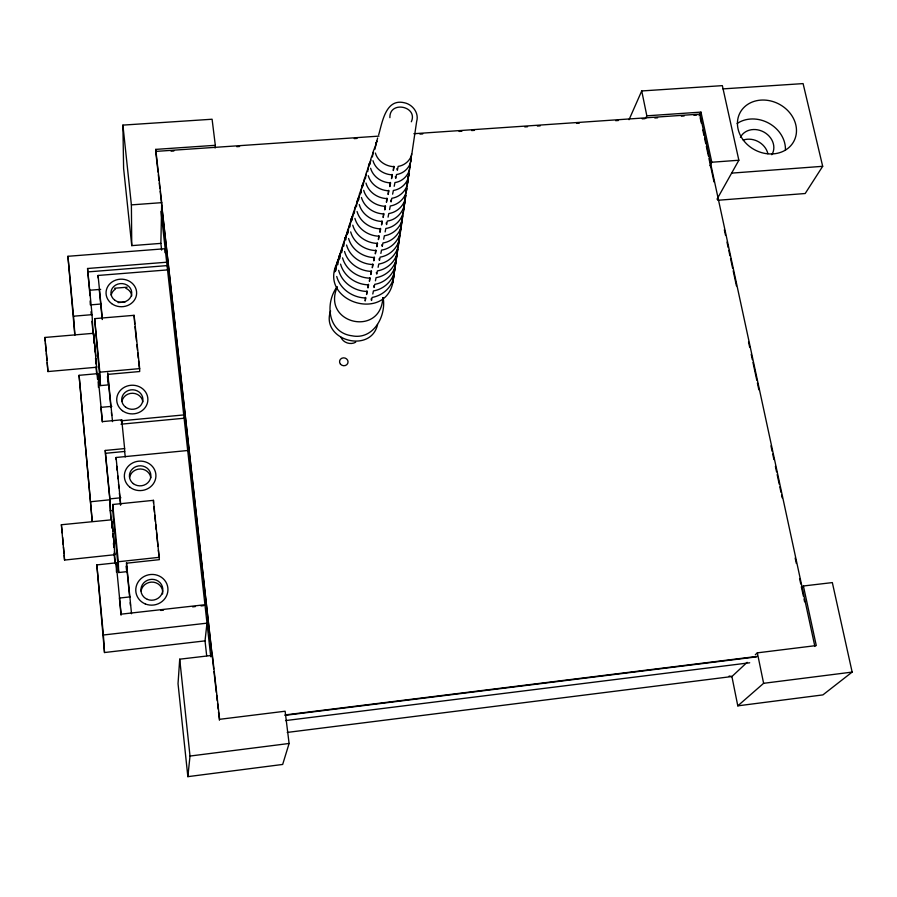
<?xml version="1.0" encoding="UTF-8"?>
<svg xmlns="http://www.w3.org/2000/svg" width="897" height="897" viewBox="0 0 897 897"><rect width="100%" height="100%" fill="white"/><g stroke="black" fill="none" stroke-linecap="round" stroke-linejoin="round"><path stroke-width="1.35" d="M155.708 152.109L155.742 149.384L215.314 145.303L212.096 119.234L122.9 125.109L123.607 168.401L131.758 245.632L160.877 243.379L161.707 202.655L155.742 149.384M153.421 502.869L153.465 500.335L112.73 504.495L113.179 516.111L118.673 572.533L126.712 571.669L126.533 563.193L159.363 559.661L153.465 500.335M165.026 252.752L165.126 248.716L67.925 256.295L74.776 334.772M401.116 224.542L400.286 231.258L401.037 226.907C401.049 238.109 392.808 248.48 381.528 250.106L380.866 253.414M394.557 268.607L393.424 277.532L395.05 267.317C394.669 279.135 384.858 289.047 373.421 290.931L372.804 294.003M395.454 262.552L394.198 272.307M396.373 256.419L395.375 264.368L396.216 259.491C396.194 271.668 386.708 282.465 374.722 284.338L374.105 287.455L373.69 285.896M393.514 278.193L393.66 274.583M403.975 207.532L404.009 206.871L403.314 210.907L404.076 205.435M397.293 250.207L396.171 258.998L396.99 254.21C396.799 265.848 387.392 275.839 376.056 277.666L375.428 280.817M398.234 243.917L396.979 253.571L397.786 248.873C397.371 259.951 388.109 269.145 377.39 270.905L376.762 274.101L376.336 272.531M399.187 237.537L398.201 245.318L398.986 240.744C398.974 252.203 390.016 262.316 378.758 264.054L378.108 267.295M400.14 231.09L399.03 239.746L399.804 235.261C399.602 246.159 390.733 255.454 380.126 257.125L379.476 260.399L379.05 258.818M402.103 217.915L401.138 225.528L401.878 221.256C401.867 231.964 393.458 241.394 382.941 242.986L382.268 246.35L381.83 244.746M403.056 212.275L402.002 219.731L402.719 215.549C402.518 225.685 394.209 234.252 384.365 235.776L383.692 239.185M335.893 270.681L336.79 263.595L340.154 255.073M337.821 264.66L338.707 257.708L342.037 249.254M339.784 258.571L340.647 251.743L342.845 245.363M406.633 187.753C406.913 196.936 399.042 204.617 390.285 205.985L389.567 209.573M356.378 206.882L357.264 200.592L361.3 191.476M358.576 200.031L359.439 193.898L362.332 186.498M409.413 168.916L408.314 177.236L408.92 173.704C408.684 182.192 401.576 189.222 393.368 190.478L392.628 194.156M410.512 161.527L409.727 167.672L410.31 164.286C410.49 173.199 403.807 181.329 394.938 182.562L394.198 186.296M411.622 154.026L410.691 161.202L411.252 157.917C411.252 166.192 404.637 173.368 396.53 174.534L395.779 178.324L395.308 176.642M96.652 367.243L93.58 333.292L44.85 337.463L47.945 371.56L96.652 367.243L96.428 366.021M345.805 239.813L346.814 232.715L349.247 226.122M347.868 233.388L348.855 226.459L351.265 219.9M349.953 226.896L350.918 220.113L352.633 216.054L350.918 220.113M352.061 220.314L353.003 213.688L355.391 207.196M354.203 213.643L355.122 207.185L358.632 198.887M405.152 197.486C405.949 208.485 398.616 219.563 387.291 221.077L386.596 224.575L386.147 222.949M406.195 190.489L405.096 198.91L405.758 195.053C405.534 204.381 397.82 212.174 388.771 213.576L388.076 217.119M406.621 188.258L406.498 190.456L407.249 183.403M408.326 176.204L407.373 183.526L408 179.893C407.989 189.02 400.757 196.959 391.81 198.282L391.092 201.915L390.632 200.266M341.768 252.393L342.822 244.993L345.289 238.344M343.775 246.137L344.807 238.894L348.541 230.204M111.587 519.812L61.366 524.745L64.562 560.064L114.827 554.705L113.179 533.58M370.024 164.375L370.977 158.466L373.5 151.974M372.412 156.941L373.331 151.234L375.821 144.787M374.823 149.407L377.626 137.992M360.807 193.09L361.827 186.565L364.507 179.781M363.061 186.06L364.115 179.568L366.234 173.951M365.348 178.929L366.368 172.628L368.936 166.068M367.669 171.697L368.555 165.878L370.764 159.991M179.714 659.194L178.032 683.66L187.854 776.656L282.667 764.446L289.103 743.478L285.123 711.22L219.608 719.316L212.443 655.359L179.714 659.194L190.007 756.048L187.854 776.656M215.123 148.027L215.314 145.303M47.945 371.56L47.238 362.567M205.032 640.873L206.972 623.168L103.39 634.998L104.501 652.534L205.032 640.873L206.669 655.685M394.288 272.453L392.651 282.701L392.841 281.725M404.009 206.871C404.166 217.377 396.272 226.963 385.822 228.477L385.138 231.931M392.651 282.701L393.536 277.543C389.892 325.723 313.389 301.358 338.875 259.76M335.792 266.611L334.85 271.78L337.137 262.944M330.578 310.967C320.33 340.131 370.842 354.45 377.581 324.479M337.272 286.905C321.249 323.604 380.844 337.676 382.851 297.714M93.58 333.292L93.591 334.637M365.55 297.412L365.157 301.011L365.819 297.972C352.913 297.849 340.109 289.193 336.723 276.478M366.951 290.897L366.559 294.53L367.221 291.447C354.562 291.323 341.981 282.835 338.64 270.345M368.375 284.293L367.972 287.959L368.645 284.842C356.221 284.708 343.865 276.388 340.58 264.133M369.811 277.61L369.407 281.31L370.091 278.16C357.892 278.003 345.805 269.862 342.553 257.854M371.268 270.838L370.853 274.583L371.549 271.376C359.596 271.219 347.744 263.258 344.549 251.485M372.748 263.987L372.322 267.766L373.029 264.525C361.323 264.357 349.707 256.564 346.567 245.038M374.24 257.047L373.814 260.859L374.52 257.574C363.072 257.405 351.691 249.792 348.608 238.512M375.753 250.016L375.327 253.862L376.034 250.543C364.844 250.364 353.71 242.93 350.682 231.897M377.278 242.896L376.852 246.776L377.57 243.412C366.626 243.233 355.75 235.978 352.779 225.192M378.837 235.687L378.399 239.6L379.128 236.191C368.443 236.012 357.813 228.937 354.909 218.408M380.406 228.376L379.958 232.323L380.709 228.87C370.282 228.69 359.91 221.794 357.062 211.524M381.999 220.965L381.55 224.956L382.301 221.458C372.143 221.279 362.029 214.562 359.248 204.561M383.613 213.464L383.154 217.5L383.927 213.946C374.027 213.744 364.193 207.229 361.457 197.497M385.25 205.862L384.791 209.932L385.564 206.332C375.933 206.131 366.368 199.807 363.7 190.332M386.91 198.147L386.439 202.262L387.224 198.618C377.872 198.416 368.577 192.283 365.976 183.078M388.592 190.332L388.109 194.492L388.906 190.803C379.835 190.601 370.809 184.647 368.275 175.722M390.296 182.416L389.814 186.621L390.621 182.876C381.83 182.674 373.074 176.922 370.618 168.266M392.023 174.388L391.529 178.638L392.348 174.837C383.849 174.635 375.372 169.073 372.984 160.709M393.772 166.248L393.278 170.542L394.108 166.696C385.889 166.483 377.704 161.124 375.383 153.039M389.892 117.664C389.343 100.318 418.327 106.182 411.331 121.768M350.895 220.18L352.88 214.63M378.669 134.797C382.279 122.676 385.531 98.412 404.11 102.707C412.463 104.243 419.235 112.921 416.657 121.454L412.205 151.458C411.936 159.049 405.511 165.317 398.145 166.405L397.382 170.239L396.911 168.558M393.267 278.855C390.677 288.565 381.853 295.696 372.12 297.445L371.526 300.473L371.111 298.936M629.044 119.705L641.725 90.956L722.354 85.641L738.859 160.238L717.006 199.201M645.728 118.247L646.838 115.814L641.725 90.956M699.133 115.758L700.961 112.114L646.838 115.814M709.908 165.743L711.792 162.234L700.961 112.114M722.96 88.893L803.095 83.6L822.684 166.315L805.192 193.517L717.735 200.278M336.913 286.995C324.714 303.758 327.999 332.765 351.994 335.803C373.309 340.142 386.472 316.148 383.142 297.681M801.481 587.838L803.398 585.988L832.338 582.59L852.15 672.088L822.908 694.895L737.794 705.849L731.907 676.529L747.134 662.345M755.308 654.743L757.348 652.848L816.281 645.56L803.398 585.988M737.794 705.849L763.616 683.312L852.15 672.088M355.717 342.194C350.548 345.188 343.147 342.8 340.916 337.194M190.007 756.048L289.103 743.478M287.231 732.423L731.907 676.529L729.149 676.046M285.089 714.931L757.416 656.369M285.044 715.346L756.519 656.873M285.526 720.583L749.701 662.782M206.445 604.567L121.117 614.165L116.139 562.834L96.831 564.908L104.501 652.534M160.709 610.465L163.489 610.151M192.664 606.865L195.445 606.551M201.006 605.923L203.787 605.61M129.964 596.897L119.402 598.064L121.061 615.174M118.673 572.533L118.314 561.746L159.431 557.306M90.911 501.703L110.017 499.775L105.229 450.451L124.616 448.578L121.723 419.807L102.426 421.612L97.773 373.645L79.071 375.316L92.223 521.325L79.071 375.316M111.161 519.744L110.286 510.707L113.022 510.427M120.904 497.768L109.782 498.9L105.364 453.321L124.683 451.449L124.616 448.578M116.15 459.645L116.072 457.492L188.527 450.429M120.893 420.839L184.961 414.818M120.994 424.191L184.939 418.159M111.856 406.341L100.901 407.35L102.314 421.926M100.475 385.598L99.836 372.188L139.674 368.611L134.09 315.318L94.622 318.637L100.475 385.598L108.268 384.903L107.864 374.374L139.674 371.526L139.674 368.611M67.925 256.295L73.543 316.204L92.055 314.656L87.57 268.495L166.92 262.204M89.835 295.584L89.543 290.258L100.677 289.361M114.592 288.229L127.116 287.208M91.729 304.789L101.439 303.982M118.101 302.603L125.042 302.031M98.199 278.036L98.076 275.457L167.616 269.896M89.543 290.258L87.76 271.914L167.347 265.59M731.638 173.121L822.684 166.315M131.758 245.632L131.388 204.886L161.707 202.655M711.792 162.234L738.859 160.238M378.994 136.109L155.708 151.414L158.018 172.022M413.876 133.72L699.952 114.11L814.88 646.434M171.08 151.189L173.872 150.999M236.786 146.682L239.589 146.491M354.225 138.62L357.028 138.43M419.931 134.113L422.734 133.922M459.085 131.422L461.877 131.231M471.665 130.558L474.457 130.368M524.79 126.914L527.582 126.724M537.37 126.051L540.173 125.86M576.524 123.36L579.316 123.169M615.667 120.68L618.459 120.49M642.23 118.853L645.021 118.662M654.81 117.989L657.613 117.799M681.372 116.173L684.176 115.971M693.953 115.298L696.756 115.108M111.609 519.554L112.955 531.203M44.85 337.463L45.265 341.208M114.827 554.705L114.39 551.565M700.142 117.653L701.319 123.124M702.799 129.964L703.977 135.436M704.571 138.172L705.748 143.643M706.331 146.368L708.406 155.943M708.989 158.679L714.012 181.934M724.339 229.789L725.516 235.261M726.996 242.1L728.173 247.572M728.768 250.308L729.945 255.78M730.539 258.515L732.602 268.08M733.197 270.816L736.437 285.863M748.535 341.936L749.713 347.408M751.193 354.237L752.37 359.708M752.964 362.444L756.799 380.227M757.393 382.963L758.862 389.791M770.96 445.865L772.149 451.337M772.732 454.073L773.92 459.544M775.389 466.384L776.567 471.844M777.161 474.58L779.224 484.156M779.818 486.892L780.995 492.363M781.59 495.099L782.184 497.835M795.168 558.001L796.345 563.473M799.586 578.52L800.774 583.992M801.357 586.728L803.432 596.292M804.015 599.028L804.609 601.764M757.348 652.848L763.616 683.312M61.366 524.745L61.478 525.586M158.332 174.769L158.948 180.263M159.251 183.01L159.868 188.505M160.171 191.252L213.665 668.814M213.979 671.595L216.312 692.45M216.626 695.231L217.253 700.781M217.556 703.562L218.184 709.123M218.498 711.904L219.429 720.246M161.617 205.054L212.208 656.75M161 211.423L210.761 656.783M160.877 243.379L161.628 250.095M96.158 363.677L95.598 358.318M122.9 125.109L131.388 204.886M134.696 323.952L134.09 315.318M134.987 326.732L136.445 340.647M136.882 344.829L137.443 350.166M137.723 352.835L138.273 358.172M138.553 360.841L139.259 367.523M153.847 506.906L154.407 512.288M154.688 514.979L155.394 521.706M155.674 524.397L156.235 529.779M156.526 532.482L157.939 546.071M158.365 550.141L158.937 555.579M61.579 526.494L62.207 532.941M124.683 451.449L125.232 456.954M98.076 275.457L102.348 318.614M107.718 372.905L112.529 421.635M116.072 457.492L120.725 504.506M126.466 562.587L131.523 613.75M113.605 544.098L113.829 546.262M99.32 290.135L102.224 319.556M107.853 376.426L110.903 407.305M111.419 412.497L111.71 415.468M116.733 466.272L117.126 470.23M117.653 475.657L117.967 478.785M118.516 484.346L118.864 487.89M119.402 493.316L120.579 505.19M126.623 566.343L129.673 597.189M130.211 602.672L130.48 605.419M107.438 376.561L107.853 380.732M126.163 566.164L126.712 571.669M112.73 504.495L118.314 561.746M94.622 318.637L99.836 372.188M109.905 500.089L110.129 502.477M111.968 521.908L114.177 544.681M93.826 334.895L95.889 356.199M91.001 311.73L91.27 314.466M91.931 321.294L93.254 334.985M93.793 340.512L94.062 343.271M94.6 348.798L94.869 351.568M95.531 358.475L96.069 364.003M96.338 366.761L97.538 379.196M111.699 525.25L111.968 528.008M113.437 543.145L113.829 547.282M114.368 552.787L115.433 563.798M96.069 367.613L96.73 374.464M114.087 553.561L115.007 563.125M45.422 342.811L46.207 351.108M96.831 564.908L103.39 634.998M112.708 534.556L112.932 536.978M94.746 349.247L94.959 351.59M46.431 353.452L47.048 360.415M62.622 537.393L63.283 544.658M63.496 547.058L64.057 553.55M94.163 342.486L93.737 337.048M64.214 555.344L64.562 560.064M112.125 527.75L111.654 521.314M73.543 316.204L74.922 335.018M87.57 268.495L87.76 271.914M90.126 300.91L90.339 304.902M92.055 314.656L92.985 332.215M97.773 373.645L98.053 379.184M98.199 381.943L98.468 387.482M105.229 450.451L105.319 452.368M110.017 499.775L110.847 519.475M109.894 501.524L110.286 510.707M116.139 562.834L116.487 572.185M121.723 419.807L121.801 422.767M743.232 140.067A17.805 15.26 28 0 1 767.888 153.746M737.11 123.539A29.949 25.587 28 0 1 768.942 123.27A29.949 25.587 28 0 1 785.402 150.315M740.417 137.319A17.974 15.35 28 0 1 763.964 132.106A17.974 15.35 28 0 1 771.812 154.733M141.064 590.966A10.921 10.394 -10.7 0 1 153.6 582.198A10.921 10.394 -10.7 0 1 162.57 593.993M129.605 477.417A10.697 9.99 -4.5 0 1 140.526 468.985A10.697 9.99 -4.5 0 1 150.797 477.899M121.936 401.374A10.562 9.721 -2 0 1 132.734 393.245A10.562 9.721 -2 0 1 142.847 401.979M111.217 295.124A10.36 9.34 0.4 0 1 115.455 289.081M125.759 288.24A10.36 9.34 0.4 0 1 131.747 295.864M351.265 220.023L350.985 221.828L351.781 217.466L351.265 220.023M404.872 200.995L404.199 204.942L404.951 200.917M357.712 200.121L357.365 202.072L358.105 198.024L357.712 200.121M375.708 143.89L376.841 141.322L375.708 143.89M368.656 165.597L369.956 162.57L368.656 165.597M361.883 186.419L363.363 182.954L361.883 186.419M344.852 238.781L346.713 234.364L344.852 238.781M339.907 254.412L339.021 256.688L341.006 251.99L339.907 254.412M339.414 256.912L337.407 261.677L339.414 256.912M340.423 364.081A4.272 3.936 12.6 0 0 347.733 363.42A4.272 3.936 12.6 0 0 343.237 357.858A4.272 3.936 12.6 0 0 340.423 364.081M740.731 136.075A30.464 25.901 27.9 0 0 791.804 144.473A30.464 25.901 27.9 0 0 768.348 100.475A30.464 25.901 27.9 0 0 740.731 136.075M147.366 599.375A10.966 10.428 -10.5 0 0 162.761 588.555A10.966 10.428 -10.5 0 0 145.482 581.391A10.966 10.428 -10.5 0 0 147.366 599.375M133.328 483.651A10.742 10.024 -4.4 0 0 150.741 477.361A10.742 10.024 -4.4 0 0 136.378 466.474A10.742 10.024 -4.4 0 0 133.328 483.651M145.247 603.916A16.124 15.339 -10.5 0 0 167.874 587.984A16.124 15.339 -10.5 0 0 142.455 577.489A16.124 15.339 -10.5 0 0 145.247 603.916M130.121 487.351A15.798 14.744 -4.4 0 0 155.719 478.101A15.798 14.744 -4.4 0 0 134.572 462.101A15.798 14.744 -4.4 0 0 130.121 487.351M125.569 407.103A10.596 9.755 -1.9 0 0 142.758 401.094A10.596 9.755 -1.9 0 0 128.596 390.419A10.596 9.755 -1.9 0 0 125.569 407.103M114.715 300.147A10.405 9.374 0.5 0 0 131.601 294.519A10.405 9.374 0.5 0 0 117.72 284.136A10.405 9.374 0.5 0 0 114.715 300.147M122.396 410.691A15.585 14.341 -1.9 0 0 147.669 401.834A15.585 14.341 -1.9 0 0 126.825 386.159A15.585 14.341 -1.9 0 0 122.396 410.691M111.598 303.567A15.305 13.791 0.5 0 0 136.422 295.27A15.305 13.791 0.5 0 0 115.993 280.021A15.305 13.791 0.5 0 0 111.598 303.567"/></g></svg>
